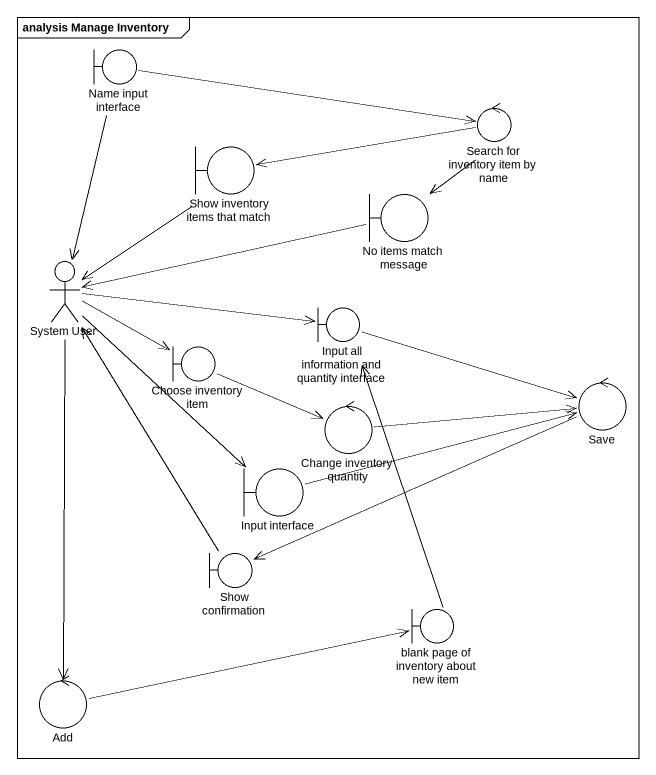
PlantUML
@startuml
mainframe analysis Manage Inventory
boundary "Name input interface" as Name_input_interface
control "Search for inventory item by name" as Search_for_inventory_item
boundary "Show inventory items that match" as Show_inventory_items_that
boundary "No items match message" as No_items_match_message
actor "System User" as System_User
boundary "Input all information and quantity interface" as Input_all_information_and
boundary "Choose inventory item" as Choose_inventory_item
control Save
control "Change inventory quantity" as Change_inventory_quantity
boundary "Input interface" as Input_interface
boundary "Show confirmation" as Show_confirmation
boundary "blank page of inventory about new item" as blank_page_of_inventory
control Add
Name_input_interface -right-> Search_for_inventory_item
Name_input_interface --> System_User
Search_for_inventory_item -left-> Show_inventory_items_that
Search_for_inventory_item --> No_items_match_message
Show_inventory_items_that --> System_User
No_items_match_message -left-> System_User
System_User -right-> Input_all_information_and
System_User -right-> Choose_inventory_item
System_User --> Input_interface
System_User --> Add
Input_all_information_and -right-> Save
Choose_inventory_item -right-> Change_inventory_quantity
Save -left-> Show_confirmation
Change_inventory_quantity -right-> Save
Input_interface -right-> Save
Show_confirmation -up-> System_User
blank_page_of_inventory -up-> Input_all_information_and
Add -right-> blank_page_of_inventory
@enduml
